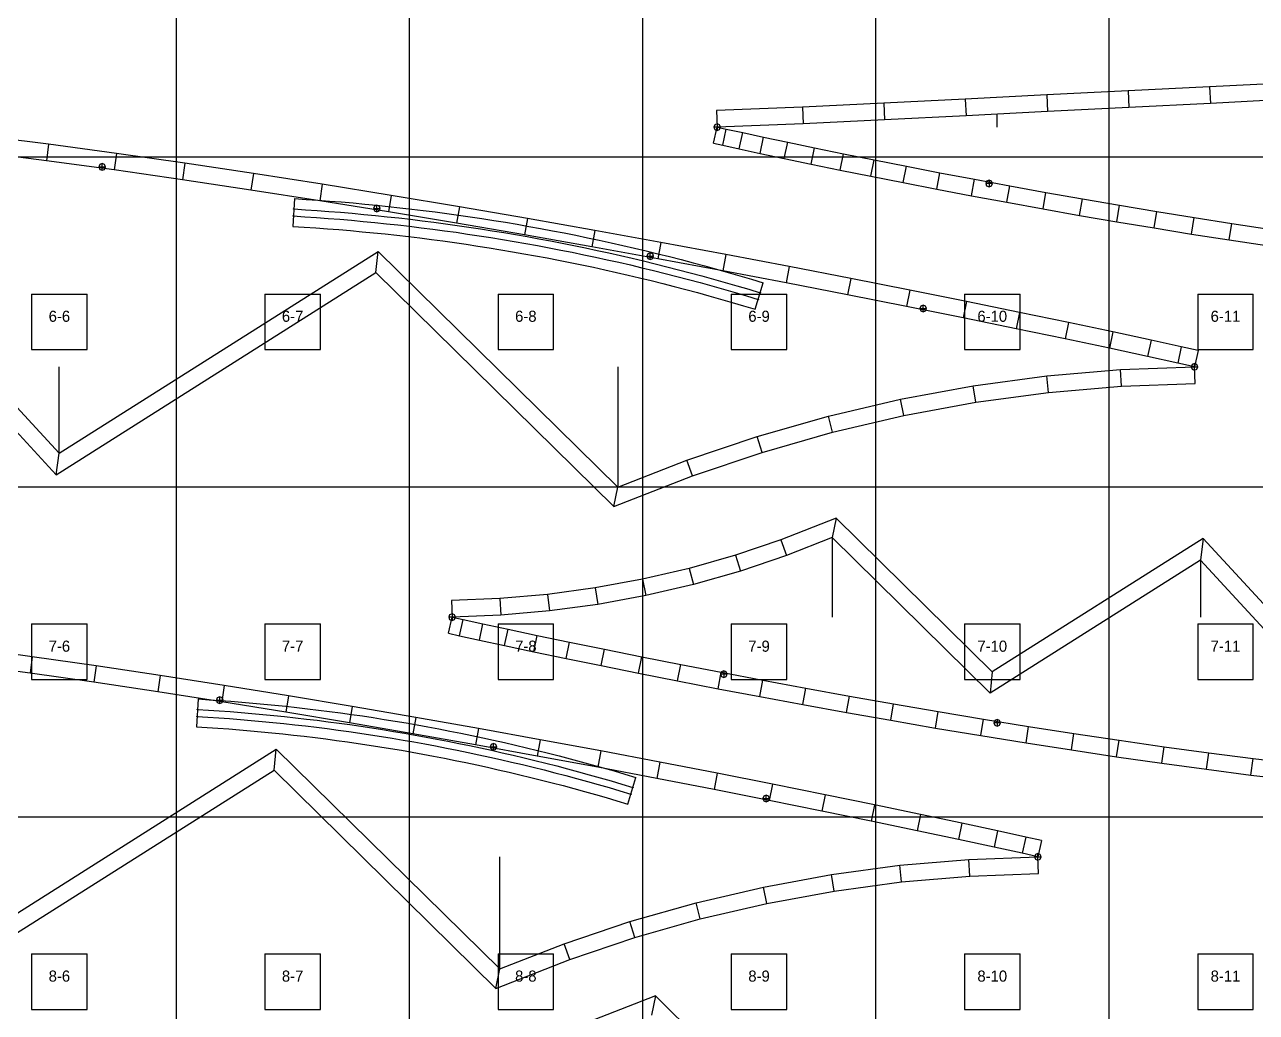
# Model space of a CAD drawing. Header units: metres. Extents: x -306 to 3276, y -2970 to 0.
# Drawn here: x 1124 to 2233, y -2255 to -1366 of the extents above; entities that cross this region are included whole.
import ezdxf
from ezdxf.enums import TextEntityAlignment as Align

# ---------------------------------------------------------------- set-up
doc = ezdxf.new("R2010")
doc.units = ezdxf.units.M
for name, color, linetype in [('default', 7, 'Continuous'), ('mcircles', 7, 'Continuous'), ('TEXTLAYER', 7, 'Continuous')]:
    doc.layers.add(name, color=color, linetype=linetype)

msp = doc.modelspace()

# ---------------------------------------------------------------- linework, layer by layer
at = {"color": 9}
for p, q in [((1260, -1188), (1260, -1485)), ((1260, -1188), (1260, -1485)), ((1470, -1188), (1470, -1485)), ((1470, -1188), (1470, -1485)), ((1680, -1188), (1680, -1485)), ((1680, -1188), (1680, -1485)), ((1890, -1188), (1890, -1485)), ((1890, -1188), (1890, -1485)), ((2100, -1188), (2100, -1485)), ((2100, -1188), (2100, -1485)), ((1050, -1485), (1260, -1485)), ((1050, -1485), (1260, -1485)), ((1260, -1485), (1470, -1485)), ((1260, -1485), (1260, -1782)), ((1260, -1485), (1470, -1485)), ((1260, -1485), (1260, -1782)), ((1470, -1485), (1680, -1485)), ((1470, -1485), (1470, -1782)), ((1470, -1485), (1680, -1485)), ((1470, -1485), (1470, -1782)), ((1680, -1485), (1890, -1485)), ((1680, -1485), (1680, -1782)), ((1680, -1485), (1890, -1485)), ((1680, -1485), (1680, -1782)), ((1890, -1485), (2100, -1485)), ((1890, -1485), (1890, -1782)), ((1890, -1485), (2100, -1485)), ((1890, -1485), (1890, -1782)), ((2100, -1485), (2310, -1485)), ((2100, -1485), (2100, -1782)), ((2100, -1485), (2310, -1485)), ((2100, -1485), (2100, -1782)), ((1130, -1608.5), (1180, -1608.5)), ((1130, -1608.5), (1130, -1658.5)), ((1180, -1658.5), (1180, -1608.5)), ((1340, -1608.5), (1390, -1608.5)), ((1340, -1608.5), (1340, -1658.5)), ((1390, -1658.5), (1390, -1608.5)), ((1550, -1608.5), (1600, -1608.5)), ((1550, -1608.5), (1550, -1658.5)), ((1600, -1658.5), (1600, -1608.5)), ((1760, -1608.5), (1810, -1608.5)), ((1760, -1608.5), (1760, -1658.5)), ((1810, -1658.5), (1810, -1608.5)), ((1970, -1608.5), (2020, -1608.5)), ((1970, -1608.5), (1970, -1658.5)), ((2020, -1658.5), (2020, -1608.5)), ((2180, -1608.5), (2230, -1608.5)), ((2180, -1608.5), (2180, -1658.5)), ((2230, -1658.5), (2230, -1608.5)), ((1130, -1658.5), (1180, -1658.5)), ((1340, -1658.5), (1390, -1658.5)), ((1550, -1658.5), (1600, -1658.5)), ((1760, -1658.5), (1810, -1658.5)), ((1970, -1658.5), (2020, -1658.5)), ((2180, -1658.5), (2230, -1658.5)), ((1050, -1782), (1260, -1782)), ((1050, -1782), (1260, -1782)), ((1260, -1782), (1470, -1782)), ((1260, -1782), (1260, -2079)), ((1260, -1782), (1470, -1782)), ((1260, -1782), (1260, -2079)), ((1470, -1782), (1680, -1782)), ((1470, -1782), (1470, -2079)), ((1470, -1782), (1680, -1782)), ((1470, -1782), (1470, -2079)), ((1680, -1782), (1890, -1782)), ((1680, -1782), (1680, -2079)), ((1680, -1782), (1890, -1782)), ((1680, -1782), (1680, -2079)), ((1890, -1782), (2100, -1782)), ((1890, -1782), (1890, -2079)), ((1890, -1782), (2100, -1782)), ((1890, -1782), (1890, -2079)), ((2100, -1782), (2310, -1782)), ((2100, -1782), (2100, -2079)), ((2100, -1782), (2310, -1782)), ((2100, -1782), (2100, -2079)), ((1130, -1905.5), (1180, -1905.5)), ((1130, -1905.5), (1130, -1955.5)), ((1180, -1955.5), (1180, -1905.5)), ((1340, -1905.5), (1390, -1905.5)), ((1340, -1905.5), (1340, -1955.5)), ((1390, -1955.5), (1390, -1905.5)), ((1550, -1905.5), (1600, -1905.5)), ((1550, -1905.5), (1550, -1955.5)), ((1600, -1955.5), (1600, -1905.5)), ((1760, -1905.5), (1810, -1905.5)), ((1760, -1905.5), (1760, -1955.5)), ((1810, -1955.5), (1810, -1905.5)), ((1970, -1905.5), (2020, -1905.5)), ((1970, -1905.5), (1970, -1955.5)), ((2020, -1955.5), (2020, -1905.5)), ((2180, -1905.5), (2230, -1905.5)), ((2180, -1905.5), (2180, -1955.5)), ((2230, -1955.5), (2230, -1905.5)), ((1130, -1955.5), (1180, -1955.5)), ((1340, -1955.5), (1390, -1955.5)), ((1550, -1955.5), (1600, -1955.5)), ((1760, -1955.5), (1810, -1955.5)), ((1970, -1955.5), (2020, -1955.5)), ((2180, -1955.5), (2230, -1955.5)), ((1050, -2079), (1260, -2079)), ((1050, -2079), (1260, -2079)), ((1260, -2079), (1470, -2079)), ((1260, -2079), (1260, -2376)), ((1260, -2079), (1470, -2079)), ((1260, -2079), (1260, -2376)), ((1470, -2079), (1680, -2079)), ((1470, -2079), (1470, -2376)), ((1470, -2079), (1680, -2079)), ((1470, -2079), (1470, -2376)), ((1680, -2079), (1890, -2079)), ((1680, -2079), (1680, -2376)), ((1680, -2079), (1890, -2079)), ((1680, -2079), (1680, -2376)), ((1890, -2079), (2100, -2079)), ((1890, -2079), (1890, -2376)), ((1890, -2079), (2100, -2079)), ((1890, -2079), (1890, -2376)), ((2100, -2079), (2310, -2079)), ((2100, -2079), (2100, -2376)), ((2100, -2079), (2310, -2079)), ((2100, -2079), (2100, -2376)), ((1130, -2202.5), (1180, -2202.5)), ((1130, -2202.5), (1130, -2252.5)), ((1180, -2252.5), (1180, -2202.5)), ((1340, -2202.5), (1390, -2202.5)), ((1340, -2202.5), (1340, -2252.5)), ((1390, -2252.5), (1390, -2202.5)), ((1550, -2202.5), (1600, -2202.5)), ((1550, -2202.5), (1550, -2252.5)), ((1600, -2252.5), (1600, -2202.5)), ((1760, -2202.5), (1810, -2202.5)), ((1760, -2202.5), (1760, -2252.5)), ((1810, -2252.5), (1810, -2202.5)), ((1970, -2202.5), (2020, -2202.5)), ((1970, -2202.5), (1970, -2252.5)), ((2020, -2252.5), (2020, -2202.5)), ((2180, -2202.5), (2230, -2202.5)), ((2180, -2202.5), (2180, -2252.5)), ((2230, -2252.5), (2230, -2202.5)), ((1130, -2252.5), (1180, -2252.5)), ((1340, -2252.5), (1390, -2252.5)), ((1550, -2252.5), (1600, -2252.5)), ((1760, -2252.5), (1810, -2252.5)), ((1970, -2252.5), (2020, -2252.5)), ((2180, -2252.5), (2230, -2252.5))]:
    msp.add_line(p, q, dxfattribs=at)
at = {"layer": 'default', "color": 7, "linetype": 'Continuous'}
for p, q in [((2264, -1418.2), (2190.7, -1421.9)), ((2044, -1429.3), (1970.6, -1433)), ((2117.3, -1425.6), (2044, -1429.3)), ((2044, -1429.3), (2044.7, -1444.3)), ((2190.7, -1421.9), (2117.3, -1425.6)), ((2117.3, -1425.6), (2118.1, -1440.6)), ((2190.7, -1421.9), (2191.4, -1436.9)), ((1824.1, -1440.4), (1746.7, -1443.2)), ((1897.3, -1436.7), (1824.1, -1440.4)), ((1824.1, -1440.4), (1824.7, -1455.4)), ((1970.6, -1433), (1897.3, -1436.7)), ((1897.3, -1436.7), (1898.1, -1451.7)), ((1970.6, -1433), (1971.4, -1448)), ((2118.1, -1440.6), (2044.7, -1444.3)), ((2191.4, -1436.9), (2118.1, -1440.6)), ((2264.8, -1433.1), (2191.4, -1436.9)), ((1746.7, -1443.2), (1747.2, -1458.2)), ((1898.1, -1451.7), (1824.7, -1455.4)), ((1971.4, -1448), (1898.1, -1451.7)), ((2044.7, -1444.3), (1971.4, -1448)), ((1999.2, -1446.6), (1999.2, -1458.2)), ((1744, -1472.8), (1747.2, -1458.2)), ((1745.1, -1456.1), (1744.2, -1458.2)), ((1744.2, -1458.2), (1745.1, -1460.3)), ((1750.2, -1458.2), (1744.2, -1458.2)), ((1747.2, -1455.2), (1745.1, -1456.1)), ((1745.1, -1460.3), (1747.2, -1461.2)), ((1749.4, -1456.1), (1747.2, -1455.2)), ((1747.2, -1455.2), (1747.2, -1461.2)), ((1824.7, -1455.4), (1747.2, -1458.2)), ((1747.2, -1458.2), (1755.5, -1460)), ((1747.2, -1461.2), (1749.4, -1460.3)), ((1750.2, -1458.2), (1749.4, -1456.1)), ((1749.4, -1460.3), (1750.2, -1458.2)), ((1752.3, -1474.6), (1755.5, -1460)), ((1755.5, -1460), (1770.3, -1463.2)), ((1767.1, -1477.9), (1770.3, -1463.2)), ((1770.3, -1463.2), (1789, -1467.2)), ((1145.3, -1473.7), (1084.7, -1465.9)), ((1145.3, -1473.7), (1143.3, -1488.5)), ((1206.4, -1481.9), (1145.3, -1473.7)), ((1744, -1472.8), (1752.3, -1474.6)), ((1752.3, -1474.6), (1767.1, -1477.9)), ((1785.9, -1481.9), (1789, -1467.2)), ((1789, -1467.2), (1810.8, -1471.8)), ((1807.7, -1486.5), (1810.8, -1471.8)), ((1810.8, -1471.8), (1834.9, -1476.9)), ((1143.3, -1488.5), (1082.8, -1480.8)), ((1206.4, -1481.9), (1204.3, -1496.8)), ((1268, -1490.8), (1206.4, -1481.9)), ((1767.1, -1477.9), (1785.9, -1481.9)), ((1785.9, -1481.9), (1807.7, -1486.5)), ((1831.8, -1491.5), (1834.9, -1476.9)), ((1834.9, -1476.9), (1860.9, -1482.2)), ((1857.9, -1496.9), (1860.9, -1482.2)), ((1860.9, -1482.2), (1888.6, -1487.8)), ((1204.3, -1496.8), (1143.3, -1488.5)), ((1191.5, -1492), (1190.6, -1494.1)), ((1190.6, -1494.1), (1191.5, -1496.3)), ((1190.6, -1494.1), (1196.6, -1494.1)), ((1193.6, -1491.1), (1191.5, -1492)), ((1191.5, -1496.3), (1193.6, -1497.1)), ((1195.7, -1492), (1193.6, -1491.1)), ((1193.6, -1497.1), (1193.6, -1491.1)), ((1193.6, -1497.1), (1195.7, -1496.3)), ((1196.6, -1494.1), (1195.7, -1492)), ((1195.7, -1496.3), (1196.6, -1494.1)), ((1265.8, -1505.6), (1204.3, -1496.8)), ((1268, -1490.8), (1265.8, -1505.6)), ((1329.8, -1500.1), (1268, -1490.8)), ((1807.7, -1486.5), (1831.8, -1491.5)), ((1831.8, -1491.5), (1857.9, -1496.9)), ((1857.9, -1496.9), (1885.7, -1502.5)), ((1885.7, -1502.5), (1888.6, -1487.8)), ((1888.6, -1487.8), (1917.7, -1493.5)), ((1914.8, -1508.2), (1917.7, -1493.5)), ((1917.7, -1493.5), (1947.8, -1499.4)), ((922.2, -1499.7), (1154.8, -1751.7)), ((1327.5, -1514.9), (1265.8, -1505.6)), ((1329.8, -1500.1), (1327.5, -1514.9)), ((1391.7, -1509.7), (1329.8, -1500.1)), ((1885.7, -1502.5), (1914.8, -1508.2)), ((1914.8, -1508.2), (1945, -1514.1)), ((1945, -1514.1), (1947.8, -1499.4)), ((1947.8, -1499.4), (1978.9, -1505.2)), ((1976.2, -1520), (1978.9, -1505.2)), ((1978.9, -1505.2), (2010.8, -1511.2)), ((1989.9, -1506.8), (1989.1, -1508.9)), ((1992.1, -1505.9), (1989.9, -1506.8)), ((1994.2, -1506.8), (1992.1, -1505.9)), ((1992.1, -1505.9), (1992.1, -1511.9)), ((1995.1, -1508.9), (1994.2, -1506.8)), ((1389.4, -1524.5), (1327.5, -1514.9)), ((1391.7, -1509.7), (1389.4, -1524.5)), ((1453.6, -1519.7), (1391.7, -1509.7)), ((1945, -1514.1), (1976.2, -1520)), ((1989.1, -1508.9), (1989.9, -1511)), ((1995.1, -1508.9), (1989.1, -1508.9)), ((1989.9, -1511), (1992.1, -1511.9)), ((1992.1, -1511.9), (1994.2, -1511)), ((1994.2, -1511), (1995.1, -1508.9)), ((2008.1, -1525.9), (2010.8, -1511.2)), ((2010.8, -1511.2), (2043.3, -1517.1)), ((2040.7, -1531.8), (2043.3, -1517.1)), ((2043.3, -1517.1), (2076.3, -1522.9)), ((922.3, -1521.9), (1152.2, -1771.1)), ((1366.6, -1522.6), (1365.1, -1547.6)), ((1366.6, -1522.6), (1377.2, -1523.3)), ((1377.2, -1523.3), (1387.7, -1524)), ((1387.7, -1524), (1398.3, -1524.8)), ((1451.2, -1534.5), (1389.4, -1524.5)), ((1398.3, -1524.8), (1408.8, -1525.6)), ((1408.8, -1525.6), (1419.4, -1526.5)), ((1419.4, -1526.5), (1430, -1527.5)), ((1430, -1527.5), (1440.5, -1528.5)), ((1438.7, -1529.5), (1437.8, -1531.6)), ((1440.8, -1528.6), (1438.7, -1529.5)), ((1440.5, -1528.5), (1451.1, -1529.6)), ((1442.9, -1529.5), (1440.8, -1528.6)), ((1440.8, -1534.6), (1440.8, -1528.6)), ((1443.8, -1531.6), (1442.9, -1529.5)), ((1451.1, -1529.6), (1461.6, -1530.8)), ((1453.6, -1519.7), (1451.2, -1534.5)), ((1515.2, -1530), (1453.6, -1519.7)), ((1515.2, -1530), (1512.7, -1544.8)), ((1576.4, -1540.5), (1515.2, -1530)), ((1976.2, -1520), (2008.1, -1525.9)), ((2008.1, -1525.9), (2040.7, -1531.8)), ((2073.7, -1537.7), (2076.3, -1522.9)), ((2076.3, -1522.9), (2109.6, -1528.6)), ((2107.1, -1543.4), (2109.6, -1528.6)), ((2109.6, -1528.6), (2143.2, -1534.2)), ((1365.6, -1538.2), (1376.1, -1538.9)), ((1366, -1531.9), (1376.5, -1532.6)), ((1376.1, -1538.9), (1386.6, -1539.6)), ((1376.5, -1532.6), (1387, -1533.3)), ((1386.6, -1539.6), (1397, -1540.4)), ((1387, -1533.3), (1397.5, -1534.1)), ((1397, -1540.4), (1407.5, -1541.2)), ((1397.5, -1534.1), (1408, -1534.9)), ((1407.5, -1541.2), (1418, -1542.1)), ((1408, -1534.9), (1418.5, -1535.8)), ((1418.5, -1535.8), (1429, -1536.8)), ((1429, -1536.8), (1439.5, -1537.8)), ((1437.8, -1531.6), (1438.7, -1533.7)), ((1437.8, -1531.6), (1443.8, -1531.6)), ((1438.7, -1533.7), (1440.8, -1534.6)), ((1439.5, -1537.8), (1450.1, -1538.9)), ((1440.8, -1534.6), (1442.9, -1533.7)), ((1442.9, -1533.7), (1443.8, -1531.6)), ((1450.1, -1538.9), (1460.6, -1540)), ((1512.7, -1544.8), (1451.2, -1534.5)), ((1460.6, -1540), (1471.1, -1541.2)), ((1461.6, -1530.8), (1472.2, -1532)), ((1471.1, -1541.2), (1481.6, -1542.5)), ((1472.2, -1532), (1482.7, -1533.2)), ((1482.7, -1533.2), (1493.3, -1534.6)), ((1493.3, -1534.6), (1503.9, -1536)), ((1503.9, -1536), (1514.4, -1537.5)), ((1514.4, -1537.5), (1525, -1539)), ((1525, -1539), (1535.5, -1540.6)), ((1535.5, -1540.6), (1546.1, -1542.2)), ((1576.4, -1540.5), (1573.8, -1555.3)), ((1637, -1551.2), (1576.4, -1540.5)), ((2040.7, -1531.8), (2073.7, -1537.7)), ((2073.7, -1537.7), (2107.1, -1543.4)), ((2140.8, -1549), (2143.2, -1534.2)), ((2143.2, -1534.2), (2176.9, -1539.7)), ((2174.5, -1554.5), (2176.9, -1539.7)), ((2176.9, -1539.7), (2210.6, -1544.9)), ((1365.1, -1547.6), (1375.5, -1548.2)), ((1375.5, -1548.2), (1385.9, -1548.9)), ((1385.9, -1548.9), (1396.3, -1549.7)), ((1396.3, -1549.7), (1406.7, -1550.5)), ((1406.7, -1550.5), (1417.1, -1551.4)), ((1417.1, -1551.4), (1427.5, -1552.4)), ((1418, -1542.1), (1428.4, -1543.1)), ((1427.5, -1552.4), (1437.9, -1553.4)), ((1428.4, -1543.1), (1438.9, -1544.1)), ((1438.9, -1544.1), (1449.4, -1545.2)), ((1449.4, -1545.2), (1459.8, -1546.3)), ((1459.8, -1546.3), (1470.3, -1547.5)), ((1470.3, -1547.5), (1480.8, -1548.8)), ((1480.8, -1548.8), (1491.2, -1550.1)), ((1481.6, -1542.5), (1492.1, -1543.9)), ((1491.2, -1550.1), (1501.7, -1551.5)), ((1492.1, -1543.9), (1502.6, -1545.2)), ((1501.7, -1551.5), (1512.2, -1552.9)), ((1502.6, -1545.2), (1513.1, -1546.7)), ((1573.8, -1555.3), (1512.7, -1544.8)), ((1513.1, -1546.7), (1523.6, -1548.2)), ((1523.6, -1548.2), (1534.1, -1549.8)), ((1534.1, -1549.8), (1544.6, -1551.5)), ((1544.6, -1551.5), (1555.1, -1553.2)), ((1546.1, -1542.2), (1556.6, -1543.9)), ((1556.6, -1543.9), (1567.2, -1545.7)), ((1567.2, -1545.7), (1577.8, -1547.6)), ((1577.8, -1547.6), (1588.3, -1549.5)), ((1588.3, -1549.5), (1598.9, -1551.5)), ((1598.9, -1551.5), (1609.4, -1553.5)), ((1637, -1551.2), (1634.3, -1566)), ((1696.6, -1562), (1637, -1551.2)), ((2107.1, -1543.4), (2140.8, -1549)), ((2140.8, -1549), (2174.5, -1554.5)), ((2208.4, -1559.7), (2210.6, -1544.9)), ((2210.6, -1544.9), (2244.3, -1550)), ((1437.9, -1553.4), (1448.4, -1554.4)), ((1448.4, -1554.4), (1458.8, -1555.6)), ((1458.8, -1555.6), (1469.2, -1556.8)), ((1469.2, -1556.8), (1479.6, -1558)), ((1479.6, -1558), (1490, -1559.4)), ((1490, -1559.4), (1500.4, -1560.7)), ((1500.4, -1560.7), (1510.8, -1562.2)), ((1510.8, -1562.2), (1521.2, -1563.7)), ((1512.2, -1552.9), (1522.6, -1554.5)), ((1521.2, -1563.7), (1531.7, -1565.3)), ((1522.6, -1554.5), (1533.1, -1556)), ((1533.1, -1556), (1543.6, -1557.7)), ((1543.6, -1557.7), (1554, -1559.4)), ((1554, -1559.4), (1564.5, -1561.1)), ((1555.1, -1553.2), (1565.6, -1554.9)), ((1564.5, -1561.1), (1575, -1563)), ((1565.6, -1554.9), (1576.1, -1556.8)), ((1634.3, -1566), (1573.8, -1555.3)), ((1575, -1563), (1585.4, -1564.9)), ((1576.1, -1556.8), (1586.6, -1558.7)), ((1586.6, -1558.7), (1597.1, -1560.6)), ((1597.1, -1560.6), (1607.6, -1562.7)), ((1607.6, -1562.7), (1618.1, -1564.8)), ((1609.4, -1553.5), (1620, -1555.6)), ((1620, -1555.6), (1630.5, -1557.8)), ((1630.5, -1557.8), (1641.1, -1560)), ((1641.1, -1560), (1651.7, -1562.3)), ((1651.7, -1562.3), (1662.2, -1564.7)), ((1696.6, -1562), (1693.9, -1576.8)), ((1755.1, -1572.9), (1696.6, -1562)), ((2174.5, -1554.5), (2208.4, -1559.7)), ((2208.4, -1559.7), (2242.1, -1564.8)), ((1154.8, -1751.7), (1442.1, -1570.1)), ((1440, -1589.1), (1442.1, -1570.1)), ((1442.1, -1570.1), (1657.9, -1782.3)), ((1531.7, -1565.3), (1542.1, -1566.9)), ((1542.1, -1566.9), (1552.5, -1568.6)), ((1552.5, -1568.6), (1562.9, -1570.4)), ((1562.9, -1570.4), (1573.3, -1572.2)), ((1573.3, -1572.2), (1583.7, -1574.1)), ((1583.7, -1574.1), (1594.1, -1576)), ((1585.4, -1564.9), (1595.9, -1566.8)), ((1595.9, -1566.8), (1606.4, -1568.9)), ((1606.4, -1568.9), (1616.8, -1570.9)), ((1616.8, -1570.9), (1627.3, -1573.1)), ((1618.1, -1564.8), (1628.6, -1566.9)), ((1627.3, -1573.1), (1637.8, -1575.3)), ((1628.6, -1566.9), (1639.1, -1569.2)), ((1693.9, -1576.8), (1634.3, -1566)), ((1639.1, -1569.2), (1649.6, -1571.4)), ((1649.6, -1571.4), (1660.1, -1573.8)), ((1660.1, -1573.8), (1670.6, -1576.2)), ((1662.2, -1564.7), (1672.8, -1567.1)), ((1672.8, -1567.1), (1683.3, -1569.6)), ((1683.3, -1569.6), (1693.9, -1572.2)), ((1685, -1572.2), (1684.1, -1574.3)), ((1684.1, -1574.3), (1685, -1576.5)), ((1684.1, -1574.3), (1690.1, -1574.3)), ((1687.1, -1571.3), (1685, -1572.2)), ((1689.3, -1572.2), (1687.1, -1571.3)), ((1687.1, -1577.3), (1687.1, -1571.3)), ((1690.1, -1574.3), (1689.3, -1572.2)), ((1689.3, -1576.5), (1690.1, -1574.3)), ((1693.9, -1572.2), (1704.4, -1574.8)), ((1704.4, -1574.8), (1715, -1577.5)), ((1755.1, -1572.9), (1752.3, -1587.6)), ((1812.2, -1583.7), (1755.1, -1572.9)), ((1594.1, -1576), (1604.5, -1578)), ((1604.5, -1578), (1615, -1580.1)), ((1615, -1580.1), (1625.4, -1582.2)), ((1625.4, -1582.2), (1635.8, -1584.4)), ((1635.8, -1584.4), (1646.2, -1586.7)), ((1637.8, -1575.3), (1648.2, -1577.6)), ((1648.2, -1577.6), (1658.7, -1579.9)), ((1658.7, -1579.9), (1669.2, -1582.3)), ((1669.2, -1582.3), (1679.6, -1584.8)), ((1670.6, -1576.2), (1681.1, -1578.7)), ((1679.6, -1584.8), (1690.1, -1587.4)), ((1681.1, -1578.7), (1691.6, -1581.3)), ((1685, -1576.5), (1687.1, -1577.3)), ((1687.1, -1577.3), (1689.3, -1576.5)), ((1691.6, -1581.3), (1702.1, -1583.9)), ((1752.3, -1587.6), (1693.9, -1576.8)), ((1702.1, -1583.9), (1712.6, -1586.6)), ((1715, -1577.5), (1725.6, -1580.3)), ((1725.6, -1580.3), (1736.1, -1583.1)), ((1736.1, -1583.1), (1746.7, -1586)), ((1746.7, -1586), (1757.2, -1589)), ((1812.2, -1583.7), (1809.4, -1598.4)), ((1867.6, -1594.4), (1812.2, -1583.7)), ((1152.2, -1771.1), (1440, -1589.1)), ((1440, -1589.1), (1654.3, -1799.8)), ((1646.2, -1586.7), (1656.6, -1589)), ((1656.6, -1589), (1667, -1591.4)), ((1667, -1591.4), (1677.4, -1593.9)), ((1677.4, -1593.9), (1687.8, -1596.4)), ((1687.8, -1596.4), (1698.3, -1599)), ((1690.1, -1587.4), (1700.6, -1590)), ((1700.6, -1590), (1711, -1592.7)), ((1711, -1592.7), (1721.5, -1595.4)), ((1712.6, -1586.6), (1723.1, -1589.3)), ((1721.5, -1595.4), (1732, -1598.2)), ((1723.1, -1589.3), (1733.6, -1592.1)), ((1733.6, -1592.1), (1744.1, -1595)), ((1744.1, -1595), (1754.6, -1598)), ((1809.4, -1598.4), (1752.3, -1587.6)), ((1757.2, -1589), (1767.8, -1592)), ((1767.8, -1592), (1778.3, -1595.1)), ((1778.3, -1595.1), (1788.8, -1598.3)), ((1867.6, -1594.4), (1864.7, -1609.1)), ((1920.8, -1604.9), (1867.6, -1594.4)), ((1698.3, -1599), (1708.7, -1601.7)), ((1708.7, -1601.7), (1719.1, -1604.4)), ((1719.1, -1604.4), (1729.5, -1607.2)), ((1729.5, -1607.2), (1739.9, -1610.1)), ((1732, -1598.2), (1742.4, -1601.1)), ((1742.4, -1601.1), (1752.9, -1604)), ((1752.9, -1604), (1763.4, -1607)), ((1754.6, -1598), (1765.1, -1601)), ((1763.4, -1607), (1773.8, -1610.1)), ((1765.1, -1601), (1775.7, -1604.1)), ((1775.7, -1604.1), (1786.1, -1607.3)), ((1781.6, -1622.2), (1788.8, -1598.3)), ((1864.7, -1609.1), (1809.4, -1598.4)), ((1920.8, -1604.9), (1917.9, -1619.7)), ((1971.7, -1615.2), (1920.8, -1604.9)), ((1739.9, -1610.1), (1750.3, -1613)), ((1750.3, -1613), (1760.7, -1616)), ((1760.7, -1616), (1771.1, -1619.1)), ((1771.1, -1619.1), (1781.6, -1622.2)), ((1773.8, -1610.1), (1784.3, -1613.3)), ((1917.9, -1619.7), (1864.7, -1609.1)), ((1930.6, -1619.3), (1929.7, -1621.4)), ((1932.7, -1618.4), (1930.6, -1619.3)), ((1934.8, -1619.3), (1932.7, -1618.4)), ((1932.7, -1624.4), (1932.7, -1618.4)), ((1935.7, -1621.4), (1934.8, -1619.3)), ((1971.7, -1615.2), (1968.7, -1629.9)), ((2019.5, -1625), (1971.7, -1615.2)), ((1968.7, -1629.9), (1917.9, -1619.7)), ((1929.7, -1621.4), (1930.6, -1623.5)), ((1929.7, -1621.4), (1935.7, -1621.4)), ((1930.6, -1623.5), (1932.7, -1624.4)), ((1932.7, -1624.4), (1934.8, -1623.5)), ((1934.8, -1623.5), (1935.7, -1621.4)), ((2016.5, -1639.7), (1968.7, -1629.9)), ((2019.5, -1625), (2016.5, -1639.7)), ((2063.7, -1634.2), (2019.5, -1625)), ((2060.7, -1648.9), (2016.5, -1639.7)), ((2063.7, -1634.2), (2060.7, -1648.9)), ((2103.6, -1642.6), (2063.7, -1634.2)), ((2100.5, -1657.3), (2060.7, -1648.9)), ((2103.6, -1642.6), (2100.5, -1657.3)), ((2138.1, -1650), (2103.6, -1642.6)), ((2138.1, -1650), (2134.9, -1664.7)), ((2165.2, -1656), (2138.1, -1650)), ((2134.9, -1664.7), (2100.5, -1657.3)), ((2165.2, -1656), (2162, -1670.6)), ((2180.3, -1659.2), (2165.2, -1656)), ((2180.3, -1659.2), (2177.1, -1673.9)), ((1154.8, -1751.7), (1154.8, -1673.9)), ((1658, -1782.3), (1658, -1673.9)), ((2110.5, -1676.5), (2177.1, -1673.9)), ((2162, -1670.6), (2134.9, -1664.7)), ((2177.1, -1673.9), (2162, -1670.6)), ((2175, -1671.8), (2174.1, -1673.9)), ((2174.1, -1673.9), (2175, -1676)), ((2174.1, -1673.9), (2180.1, -1673.9)), ((2177.1, -1670.9), (2175, -1671.8)), ((2179.2, -1671.8), (2177.1, -1670.9)), ((2177.1, -1676.9), (2177.1, -1670.9)), ((2177.7, -1688.9), (2177.1, -1673.9)), ((2180.1, -1673.9), (2179.2, -1671.8)), ((2179.2, -1676), (2180.1, -1673.9)), ((1977.9, -1691.1), (2044, -1682.2)), ((2044, -1682.2), (2110.5, -1676.5)), ((2045.7, -1697.1), (2044, -1682.2)), ((2111.4, -1691.4), (2110.5, -1676.5)), ((2175, -1676), (2177.1, -1676.9)), ((2177.1, -1676.9), (2179.2, -1676)), ((1912.3, -1703.2), (1977.9, -1691.1)), ((1980.3, -1705.9), (1977.9, -1691.1)), ((2045.7, -1697.1), (2111.4, -1691.4)), ((2111.4, -1691.4), (2177.7, -1688.9)), ((1847.4, -1718.4), (1912.3, -1703.2)), ((1915.4, -1717.9), (1912.3, -1703.2)), ((1915.4, -1717.9), (1980.3, -1705.9)), ((1980.3, -1705.9), (2045.7, -1697.1)), ((1783.2, -1736.6), (1847.4, -1718.4)), ((1851.1, -1732.9), (1847.4, -1718.4)), ((1851.1, -1732.9), (1915.4, -1717.9)), ((1720, -1758), (1783.2, -1736.6)), ((1787.7, -1751), (1783.2, -1736.6)), ((1787.7, -1751), (1851.1, -1732.9)), ((1152.2, -1771.1), (1154.8, -1751.7)), ((1725.1, -1772.1), (1787.7, -1751)), ((1657.9, -1782.3), (1720, -1758)), ((1725.1, -1772.1), (1720, -1758)), ((1654.3, -1799.8), (1725.1, -1772.1)), ((1654.3, -1799.8), (1657.9, -1782.3)), ((1854.3, -1810.3), (1804.7, -1829.8)), ((1854.3, -1810.3), (1850.8, -1827.8)), ((1995, -1948.7), (1854.3, -1810.3)), ((1804.7, -1829.8), (1763.7, -1843.6)), ((1804.7, -1829.8), (1809.8, -1843.9)), ((1850.8, -1827.8), (1809.8, -1843.9)), ((1850.7, -1827.9), (1850.7, -1899.3)), ((1993, -1967.7), (1850.8, -1827.8)), ((2184.9, -1828.7), (1995, -1948.7)), ((2184.9, -1828.7), (2182.4, -1848)), ((2335.5, -1991.9), (2184.9, -1828.7)), ((1763.7, -1843.6), (1722.1, -1855.5)), ((1763.7, -1843.6), (1768.2, -1857.9)), ((1809.8, -1843.9), (1768.2, -1857.9)), ((2182.4, -1848), (1993, -1967.7)), ((2335.6, -2014.1), (2182.4, -1848)), ((2182.4, -1848), (2182.4, -1899.3)), ((1722.1, -1855.5), (1680, -1865.3)), ((1722.1, -1855.5), (1725.9, -1870)), ((1768.2, -1857.9), (1725.9, -1870)), ((1637.5, -1873.1), (1594.6, -1878.9)), ((1680, -1865.3), (1637.5, -1873.1)), ((1637.5, -1873.1), (1639.9, -1887.9)), ((1680, -1865.3), (1683.1, -1880)), ((1725.9, -1870), (1683.1, -1880)), ((1551.6, -1882.6), (1508, -1884.3)), ((1508, -1884.3), (1508.6, -1899.3)), ((1594.6, -1878.9), (1551.6, -1882.6)), ((1551.6, -1882.6), (1552.5, -1897.6)), ((1594.6, -1878.9), (1596.3, -1893.8)), ((1683.1, -1880), (1639.9, -1887.9)), ((1508.6, -1896.3), (1506.4, -1897.2)), ((1510.7, -1897.2), (1508.6, -1896.3)), ((1508.6, -1896.3), (1508.6, -1902.3)), ((1596.3, -1893.8), (1552.5, -1897.6)), ((1639.9, -1887.9), (1596.3, -1893.8)), ((1505.4, -1913.9), (1508.6, -1899.3)), ((1506.4, -1897.2), (1505.6, -1899.3)), ((1505.6, -1899.3), (1506.4, -1901.4)), ((1511.6, -1899.3), (1505.6, -1899.3)), ((1506.4, -1901.4), (1508.6, -1902.3)), ((1552.5, -1897.6), (1508.6, -1899.3)), ((1508.6, -1899.3), (1518.5, -1901.5)), ((1508.6, -1902.3), (1510.7, -1901.4)), ((1511.6, -1899.3), (1510.7, -1897.2)), ((1510.7, -1901.4), (1511.6, -1899.3)), ((1515.3, -1916.1), (1518.5, -1901.5)), ((1518.5, -1901.5), (1536.4, -1905.4)), ((1533.2, -1920), (1536.4, -1905.4)), ((1536.4, -1905.4), (1559, -1910.2)), ((1505.4, -1913.9), (1515.3, -1916.1)), ((1515.3, -1916.1), (1533.2, -1920)), ((1555.9, -1924.9), (1559, -1910.2)), ((1559, -1910.2), (1585.3, -1915.8)), ((1582.2, -1930.5), (1585.3, -1915.8)), ((1585.3, -1915.8), (1614.4, -1921.9)), ((1130.6, -1935), (1073.6, -1927.2)), ((1533.2, -1920), (1555.9, -1924.9)), ((1555.9, -1924.9), (1582.2, -1930.5)), ((1611.4, -1936.5), (1614.4, -1921.9)), ((1614.4, -1921.9), (1645.9, -1928.3)), ((1642.9, -1943), (1645.9, -1928.3)), ((1645.9, -1928.3), (1679.4, -1935)), ((1130.6, -1935), (1128.6, -1949.8)), ((1188.1, -1943.2), (1130.6, -1935)), ((1582.2, -1930.5), (1611.4, -1936.5)), ((1611.4, -1936.5), (1642.9, -1943)), ((1676.5, -1949.8), (1679.4, -1935)), ((1679.4, -1935), (1714.5, -1942)), ((1128.6, -1949.8), (1071.6, -1942.1)), ((1185.9, -1958), (1128.6, -1949.8)), ((1188.1, -1943.2), (1185.9, -1958)), ((1245.8, -1951.8), (1188.1, -1943.2)), ((1245.8, -1951.8), (1243.5, -1966.7)), ((1303.5, -1960.8), (1245.8, -1951.8)), ((1642.9, -1943), (1676.5, -1949.8)), ((1676.5, -1949.8), (1711.6, -1956.7)), ((1711.6, -1956.7), (1714.5, -1942)), ((1714.5, -1942), (1750.9, -1949)), ((1748.1, -1963.8), (1750.9, -1949)), ((1751.1, -1948.6), (1750.2, -1950.7)), ((1750.2, -1950.7), (1751.1, -1952.8)), ((1756.2, -1950.7), (1750.2, -1950.7)), ((1750.9, -1949), (1788.5, -1956.2)), ((1753.2, -1947.7), (1751.1, -1948.6)), ((1755.3, -1948.6), (1753.2, -1947.7)), ((1753.2, -1947.7), (1753.2, -1953.7)), ((1756.2, -1950.7), (1755.3, -1948.6)), ((1755.3, -1952.8), (1756.2, -1950.7)), ((1995, -1948.7), (1993, -1967.7)), ((1243.5, -1966.7), (1185.9, -1958)), ((1303.5, -1960.8), (1301.2, -1975.6)), ((1361.2, -1970.2), (1303.5, -1960.8)), ((1711.6, -1956.7), (1748.1, -1963.8)), ((1751.1, -1952.8), (1753.2, -1953.7)), ((1753.2, -1953.7), (1755.3, -1952.8)), ((1785.8, -1970.9), (1788.5, -1956.2)), ((1788.5, -1956.2), (1827, -1963.3)), ((1301.2, -1975.6), (1243.5, -1966.7)), ((1280, -1973), (1278.4, -1998)), ((1280, -1973), (1289.8, -1973.7)), ((1289.8, -1973.7), (1299.7, -1974.3)), ((1297.2, -1972), (1296.4, -1974.2)), ((1296.4, -1974.2), (1297.2, -1976.3)), ((1296.4, -1974.2), (1302.4, -1974.2)), ((1299.4, -1971.2), (1297.2, -1972)), ((1301.5, -1972), (1299.4, -1971.2)), ((1299.4, -1977.2), (1299.4, -1971.2)), ((1302.4, -1974.2), (1301.5, -1972)), ((1301.5, -1976.3), (1302.4, -1974.2)), ((1361.2, -1970.2), (1358.8, -1985)), ((1418.7, -1979.8), (1361.2, -1970.2)), ((1748.1, -1963.8), (1785.8, -1970.9)), ((1785.8, -1970.9), (1824.3, -1978.1)), ((1824.3, -1978.1), (1827, -1963.3)), ((1827, -1963.3), (1866.3, -1970.4)), ((1863.7, -1985.2), (1866.3, -1970.4)), ((1866.3, -1970.4), (1906.2, -1977.5)), ((1279.4, -1982.4), (1289.2, -1983)), ((1289.2, -1983), (1299, -1983.7)), ((1297.2, -1976.3), (1299.4, -1977.2)), ((1299, -1983.7), (1308.8, -1984.4)), ((1299.4, -1977.2), (1301.5, -1976.3)), ((1299.7, -1974.3), (1309.5, -1975.1)), ((1358.8, -1985), (1301.2, -1975.6)), ((1308.8, -1984.4), (1318.6, -1985.2)), ((1309.5, -1975.1), (1319.4, -1975.8)), ((1318.6, -1985.2), (1328.4, -1986)), ((1319.4, -1975.8), (1329.2, -1976.7)), ((1329.2, -1976.7), (1339.1, -1977.6)), ((1339.1, -1977.6), (1348.9, -1978.5)), ((1348.9, -1978.5), (1358.8, -1979.6)), ((1358.8, -1979.6), (1368.7, -1980.6)), ((1416.2, -1994.6), (1358.8, -1985)), ((1368.7, -1980.6), (1378.5, -1981.8)), ((1378.5, -1981.8), (1388.4, -1983)), ((1388.4, -1983), (1398.2, -1984.2)), ((1398.2, -1984.2), (1408.1, -1985.5)), ((1418.7, -1979.8), (1416.2, -1994.6)), ((1475.8, -1989.6), (1418.7, -1979.8)), ((1824.3, -1978.1), (1863.7, -1985.2)), ((1863.7, -1985.2), (1903.6, -1992.2)), ((1903.6, -1992.2), (1906.2, -1977.5)), ((1906.2, -1977.5), (1946.4, -1984.4)), ((1943.9, -1999.2), (1946.4, -1984.4)), ((1946.4, -1984.4), (1987, -1991.2)), ((1279, -1988.7), (1288.8, -1989.3)), ((1288.8, -1989.3), (1298.5, -1989.9)), ((1298.5, -1989.9), (1308.3, -1990.7)), ((1308.3, -1990.7), (1318.1, -1991.4)), ((1318.1, -1991.4), (1327.8, -1992.3)), ((1327.8, -1992.3), (1337.6, -1993.2)), ((1328.4, -1986), (1338.2, -1986.9)), ((1337.6, -1993.2), (1347.3, -1994.1)), ((1338.2, -1986.9), (1348, -1987.8)), ((1347.3, -1994.1), (1357.1, -1995.1)), ((1348, -1987.8), (1357.8, -1988.9)), ((1357.1, -1995.1), (1366.9, -1996.2)), ((1357.8, -1988.9), (1367.6, -1989.9)), ((1366.9, -1996.2), (1376.6, -1997.3)), ((1367.6, -1989.9), (1377.4, -1991.1)), ((1377.4, -1991.1), (1387.2, -1992.2)), ((1387.2, -1992.2), (1397, -1993.5)), ((1397, -1993.5), (1406.8, -1994.8)), ((1406.8, -1994.8), (1416.6, -1996.1)), ((1408.1, -1985.5), (1417.9, -1986.9)), ((1473.2, -2004.4), (1416.2, -1994.6)), ((1416.6, -1996.1), (1426.4, -1997.6)), ((1417.9, -1986.9), (1427.8, -1988.3)), ((1427.8, -1988.3), (1437.6, -1989.8)), ((1437.6, -1989.8), (1447.5, -1991.4)), ((1447.5, -1991.4), (1457.3, -1993)), ((1457.3, -1993), (1467.2, -1994.6)), ((1467.2, -1994.6), (1477, -1996.3)), ((1475.8, -1989.6), (1473.2, -2004.4)), ((1532.3, -1999.6), (1475.8, -1989.6)), ((1477, -1996.3), (1486.9, -1998.1)), ((1903.6, -1992.2), (1943.9, -1999.2)), ((1984.6, -2006), (1987, -1991.2)), ((1987, -1991.2), (2027.7, -1997.8)), ((1997.3, -1992.3), (1996.4, -1994.4)), ((1996.4, -1994.4), (1997.3, -1996.5)), ((2002.4, -1994.4), (1996.4, -1994.4)), ((1999.4, -1991.4), (1997.3, -1992.3)), ((2001.5, -1992.3), (1999.4, -1991.4)), ((1999.4, -1991.4), (1999.4, -1997.4)), ((2002.4, -1994.4), (2001.5, -1992.3)), ((2001.5, -1996.5), (2002.4, -1994.4)), ((1278.4, -1998), (1288.1, -1998.6)), ((1288.1, -1998.6), (1297.8, -1999.3)), ((1297.8, -1999.3), (1307.6, -2000)), ((1307.6, -2000), (1317.3, -2000.8)), ((1317.3, -2000.8), (1327, -2001.6)), ((1327, -2001.6), (1336.7, -2002.5)), ((1336.7, -2002.5), (1346.4, -2003.4)), ((1346.4, -2003.4), (1356.1, -2004.4)), ((1356.1, -2004.4), (1365.8, -2005.5)), ((1365.8, -2005.5), (1375.5, -2006.6)), ((1375.5, -2006.6), (1385.2, -2007.8)), ((1376.6, -1997.3), (1386.4, -1998.5)), ((1386.4, -1998.5), (1396.2, -1999.7)), ((1396.2, -1999.7), (1405.9, -2001)), ((1405.9, -2001), (1415.7, -2002.4)), ((1415.7, -2002.4), (1425.4, -2003.8)), ((1425.4, -2003.8), (1435.2, -2005.3)), ((1426.4, -1997.6), (1436.2, -1999)), ((1435.2, -2005.3), (1445, -2006.8)), ((1436.2, -1999), (1446, -2000.6)), ((1445, -2006.8), (1454.7, -2008.4)), ((1446, -2000.6), (1455.8, -2002.2)), ((1455.8, -2002.2), (1465.6, -2003.8)), ((1465.6, -2003.8), (1475.4, -2005.5)), ((1529.6, -2014.3), (1473.2, -2004.4)), ((1475.4, -2005.5), (1485.2, -2007.3)), ((1485.2, -2007.3), (1495, -2009.2)), ((1486.9, -1998.1), (1496.7, -2000)), ((1496.7, -2000), (1506.6, -2001.9)), ((1506.6, -2001.9), (1516.4, -2003.8)), ((1516.4, -2003.8), (1526.3, -2005.9)), ((1526.3, -2005.9), (1536.2, -2008)), ((1532.3, -1999.6), (1529.6, -2014.3)), ((1587.9, -2009.7), (1532.3, -1999.6)), ((1943.9, -1999.2), (1984.6, -2006)), ((1984.6, -2006), (2025.4, -2012.6)), ((1997.3, -1996.5), (1999.4, -1997.4)), ((1999.4, -1997.4), (2001.5, -1996.5)), ((2025.4, -2012.6), (2027.7, -1997.8)), ((2027.7, -1997.8), (2068.5, -2004.1)), ((2066.2, -2018.9), (2068.5, -2004.1)), ((2068.5, -2004.1), (2109.2, -2010.2)), ((1082.3, -2187.6), (1350.3, -2018.2)), ((1348.3, -2037.2), (1350.3, -2018.2)), ((1350.3, -2018.2), (1551.6, -2216.1)), ((1385.2, -2007.8), (1394.9, -2009)), ((1394.9, -2009), (1404.6, -2010.3)), ((1404.6, -2010.3), (1414.3, -2011.6)), ((1414.3, -2011.6), (1424, -2013)), ((1424, -2013), (1433.8, -2014.5)), ((1433.8, -2014.5), (1443.5, -2016)), ((1443.5, -2016), (1453.2, -2017.6)), ((1453.2, -2017.6), (1462.9, -2019.2)), ((1454.7, -2008.4), (1464.5, -2010)), ((1464.5, -2010), (1474.2, -2011.7)), ((1474.2, -2011.7), (1484, -2013.5)), ((1484, -2013.5), (1493.8, -2015.3)), ((1493.8, -2015.3), (1503.5, -2017.2)), ((1495, -2009.2), (1504.8, -2011)), ((1503.5, -2017.2), (1513.3, -2019.2)), ((1504.8, -2011), (1514.6, -2013)), ((1514.6, -2013), (1524.4, -2015)), ((1524.4, -2015), (1534.2, -2017.1)), ((1585.2, -2024.4), (1529.6, -2014.3)), ((1534.2, -2017.1), (1544, -2019.2)), ((1536.2, -2008), (1546, -2010.1)), ((1543.7, -2013.9), (1542.9, -2016.1)), ((1542.9, -2016.1), (1543.7, -2018.2)), ((1542.9, -2016.1), (1548.9, -2016.1)), ((1545.9, -2013.1), (1543.7, -2013.9)), ((1543.7, -2018.2), (1545.9, -2019.1)), ((1548, -2013.9), (1545.9, -2013.1)), ((1545.9, -2019.1), (1545.9, -2013.1)), ((1545.9, -2019.1), (1548, -2018.2)), ((1546, -2010.1), (1555.9, -2012.3)), ((1548.9, -2016.1), (1548, -2013.9)), ((1548, -2018.2), (1548.9, -2016.1)), ((1555.9, -2012.3), (1565.7, -2014.6)), ((1565.7, -2014.6), (1575.6, -2016.9)), ((1575.6, -2016.9), (1585.4, -2019.3)), ((1587.9, -2009.7), (1585.2, -2024.4)), ((1642.5, -2019.8), (1587.9, -2009.7)), ((2025.4, -2012.6), (2066.2, -2018.9)), ((2107, -2025.1), (2109.2, -2010.2)), ((2109.2, -2010.2), (2149.7, -2016)), ((2147.6, -2030.9), (2149.7, -2016)), ((2149.7, -2016), (2189.9, -2021.5)), ((1462.9, -2019.2), (1472.6, -2020.9)), ((1472.6, -2020.9), (1482.3, -2022.7)), ((1482.3, -2022.7), (1492, -2024.5)), ((1492, -2024.5), (1501.7, -2026.4)), ((1501.7, -2026.4), (1511.4, -2028.3)), ((1511.4, -2028.3), (1521.1, -2030.3)), ((1513.3, -2019.2), (1523.1, -2021.2)), ((1523.1, -2021.2), (1532.8, -2023.2)), ((1532.8, -2023.2), (1542.6, -2025.4)), ((1542.6, -2025.4), (1552.3, -2027.6)), ((1544, -2019.2), (1553.8, -2021.4)), ((1552.3, -2027.6), (1562.1, -2029.8)), ((1553.8, -2021.4), (1563.6, -2023.7)), ((1563.6, -2023.7), (1573.4, -2026)), ((1573.4, -2026), (1583.2, -2028.4)), ((1583.2, -2028.4), (1593, -2030.8)), ((1639.7, -2034.5), (1585.2, -2024.4)), ((1585.4, -2019.3), (1595.3, -2021.8)), ((1595.3, -2021.8), (1605.1, -2024.3)), ((1605.1, -2024.3), (1615, -2026.9)), ((1615, -2026.9), (1624.8, -2029.5)), ((1624.8, -2029.5), (1634.7, -2032.2)), ((1642.5, -2019.8), (1639.7, -2034.5)), ((1695.7, -2029.9), (1642.5, -2019.8)), ((2066.2, -2018.9), (2107, -2025.1)), ((2107, -2025.1), (2147.6, -2030.9)), ((2188, -2036.3), (2189.9, -2021.5)), ((2189.9, -2021.5), (2229.8, -2026.6)), ((2227.9, -2041.5), (2229.8, -2026.6)), ((2229.8, -2026.6), (2269.2, -2031.3)), ((1079.8, -2206.9), (1348.3, -2037.2)), ((1348.3, -2037.2), (1548.1, -2233.6)), ((1521.1, -2030.3), (1530.8, -2032.4)), ((1530.8, -2032.4), (1540.5, -2034.5)), ((1540.5, -2034.5), (1550.2, -2036.7)), ((1550.2, -2036.7), (1560, -2038.9)), ((1560, -2038.9), (1569.7, -2041.2)), ((1562.1, -2029.8), (1571.9, -2032.1)), ((1571.9, -2032.1), (1581.6, -2034.5)), ((1581.6, -2034.5), (1591.4, -2036.9)), ((1591.4, -2036.9), (1601.2, -2039.4)), ((1593, -2030.8), (1602.8, -2033.3)), ((1601.2, -2039.4), (1610.9, -2042)), ((1602.8, -2033.3), (1612.5, -2035.9)), ((1612.5, -2035.9), (1622.3, -2038.5)), ((1622.3, -2038.5), (1632.1, -2041.2)), ((1634.7, -2032.2), (1644.5, -2035)), ((1692.9, -2044.6), (1639.7, -2034.5)), ((1644.5, -2035), (1654.4, -2037.8)), ((1654.4, -2037.8), (1664.2, -2040.7)), ((1664.2, -2040.7), (1674, -2043.7)), ((1695.7, -2029.9), (1692.9, -2044.6)), ((1747.4, -2039.9), (1695.7, -2029.9)), ((1747.4, -2039.9), (1744.5, -2054.6)), ((1797.1, -2049.7), (1747.4, -2039.9)), ((2147.6, -2030.9), (2188, -2036.3)), ((2188, -2036.3), (2227.9, -2041.5)), ((1569.7, -2041.2), (1579.4, -2043.6)), ((1579.4, -2043.6), (1589.1, -2046)), ((1589.1, -2046), (1598.8, -2048.5)), ((1598.8, -2048.5), (1608.5, -2051)), ((1608.5, -2051), (1618.2, -2053.6)), ((1610.9, -2042), (1620.7, -2044.6)), ((1620.7, -2044.6), (1630.4, -2047.3)), ((1630.4, -2047.3), (1640.2, -2050)), ((1632.1, -2041.2), (1641.9, -2044)), ((1640.2, -2050), (1650, -2052.8)), ((1641.9, -2044), (1651.7, -2046.8)), ((1651.7, -2046.8), (1661.5, -2049.7)), ((1661.5, -2049.7), (1671.3, -2052.6)), ((1666.8, -2067.6), (1674, -2043.7)), ((1744.5, -2054.6), (1692.9, -2044.6)), ((1797.1, -2049.7), (1794.2, -2064.4)), ((1844.5, -2059.2), (1797.1, -2049.7)), ((2227.9, -2041.5), (2267.4, -2046.2)), ((1618.2, -2053.6), (1627.9, -2056.3)), ((1627.9, -2056.3), (1637.6, -2059)), ((1637.6, -2059), (1647.3, -2061.8)), ((1647.3, -2061.8), (1657, -2064.7)), ((1650, -2052.8), (1659.7, -2055.7)), ((1659.7, -2055.7), (1669.5, -2058.7)), ((1794.2, -2064.4), (1744.5, -2054.6)), ((1789.4, -2060.5), (1788.5, -2062.7)), ((1788.5, -2062.7), (1789.4, -2064.8)), ((1788.5, -2062.7), (1794.5, -2062.7)), ((1791.5, -2059.7), (1789.4, -2060.5)), ((1793.6, -2060.5), (1791.5, -2059.7)), ((1791.5, -2065.7), (1791.5, -2059.7)), ((1794.5, -2062.7), (1793.6, -2060.5)), ((1793.6, -2064.8), (1794.5, -2062.7)), ((1844.5, -2059.2), (1841.5, -2073.9)), ((1889.1, -2068.4), (1844.5, -2059.2)), ((1657, -2064.7), (1666.8, -2067.6)), ((1789.4, -2064.8), (1791.5, -2065.7)), ((1791.5, -2065.7), (1793.6, -2064.8)), ((1841.5, -2073.9), (1794.2, -2064.4)), ((1886.1, -2083.1), (1841.5, -2073.9)), ((1889.1, -2068.4), (1886.1, -2083.1)), ((1930.4, -2077), (1889.1, -2068.4)), ((1927.3, -2091.7), (1886.1, -2083.1)), ((1930.4, -2077), (1927.3, -2091.7)), ((1967.6, -2084.8), (1930.4, -2077)), ((1967.6, -2084.8), (1964.5, -2099.5)), ((1999.7, -2091.7), (1967.6, -2084.8)), ((1964.5, -2099.5), (1927.3, -2091.7)), ((1999.7, -2091.7), (1996.6, -2106.4)), ((2025.1, -2097.3), (1999.7, -2091.7)), ((1996.6, -2106.4), (1964.5, -2099.5)), ((2021.9, -2111.9), (1996.6, -2106.4)), ((2025.1, -2097.3), (2021.9, -2111.9)), ((2039.2, -2100.3), (2025.1, -2097.3)), ((2039.2, -2100.3), (2036, -2115)), ((1551.7, -2216.1), (1551.7, -2115)), ((1911.8, -2122.7), (1973.8, -2117.4)), ((1973.8, -2117.4), (2036, -2115)), ((1974.7, -2132.4), (1973.8, -2117.4)), ((2036, -2115), (2021.9, -2111.9)), ((2033.8, -2112.9), (2033, -2115)), ((2033, -2115), (2033.8, -2117.1)), ((2033, -2115), (2039, -2115)), ((2036, -2112), (2033.8, -2112.9)), ((2033.8, -2117.1), (2036, -2118)), ((2038.1, -2112.9), (2036, -2112)), ((2036, -2118), (2036, -2112)), ((2036.5, -2130), (2036, -2115)), ((2036, -2118), (2038.1, -2117.1)), ((2039, -2115), (2038.1, -2112.9)), ((2038.1, -2117.1), (2039, -2115)), ((1850.1, -2131.1), (1911.8, -2122.7)), ((1913.4, -2137.7), (1911.8, -2122.7)), ((1788.9, -2142.3), (1850.1, -2131.1)), ((1852.5, -2145.9), (1850.1, -2131.1)), ((1852.5, -2145.9), (1913.4, -2137.7)), ((1913.4, -2137.7), (1974.7, -2132.4)), ((1974.7, -2132.4), (2036.5, -2130)), ((1728.4, -2156.5), (1788.9, -2142.3)), ((1792, -2157), (1788.9, -2142.3)), ((1792, -2157), (1852.5, -2145.9)), ((1668.5, -2173.5), (1728.4, -2156.5)), ((1732.1, -2171), (1728.4, -2156.5)), ((1732.1, -2171), (1792, -2157)), ((1609.6, -2193.4), (1668.5, -2173.5)), ((1673, -2187.9), (1668.5, -2173.5)), ((1673, -2187.9), (1732.1, -2171)), ((1551.6, -2216.1), (1609.6, -2193.4)), ((1614.7, -2207.5), (1609.6, -2193.4)), ((1614.7, -2207.5), (1673, -2187.9)), ((1548.1, -2233.6), (1614.7, -2207.5)), ((1548.1, -2233.6), (1551.6, -2216.1)), ((1691.7, -2240.3), (1635.7, -2262.2)), ((1691.7, -2240.3), (1688.1, -2257.8)), ((1854.6, -2400.4), (1691.7, -2240.3))]:
    msp.add_line(p, q, dxfattribs=at)
at = {"layer": 'mcircles', "color": 7, "linetype": 'Continuous'}
for centre in [(1365.6, -1538.2), (1366, -1531.9), (1786.1, -1607.3), (1784.3, -1613.3), (1279.4, -1982.4), (1279, -1988.7), (1669.5, -2058.7), (1671.3, -2052.6)]:
    msp.add_circle(centre, 0.3, dxfattribs=at)

# ---------------------------------------------------------------- texts
at = {"layer": 'TEXTLAYER', "color": 1}
for s, p in [('6-6', (1155, -1633.5)), ('6-7', (1365, -1633.5)), ('6-8', (1575, -1633.5)), ('6-9', (1785, -1633.5)), ('6-10', (1995, -1633.5)), ('6-11', (2205, -1633.5)), ('7-6', (1155, -1930.5)), ('7-7', (1365, -1930.5)), ('7-8', (1575, -1930.5)), ('7-9', (1785, -1930.5)), ('7-10', (1995, -1930.5)), ('7-11', (2205, -1930.5)), ('8-6', (1155, -2227.5)), ('8-7', (1365, -2227.5)), ('8-8', (1575, -2227.5)), ('8-9', (1785, -2227.5)), ('8-10', (1995, -2227.5)), ('8-11', (2205, -2227.5))]:
    msp.add_text(s, height=10, dxfattribs=at).set_placement(p, align=Align.CENTER)

doc.saveas('drawing.dxf')
